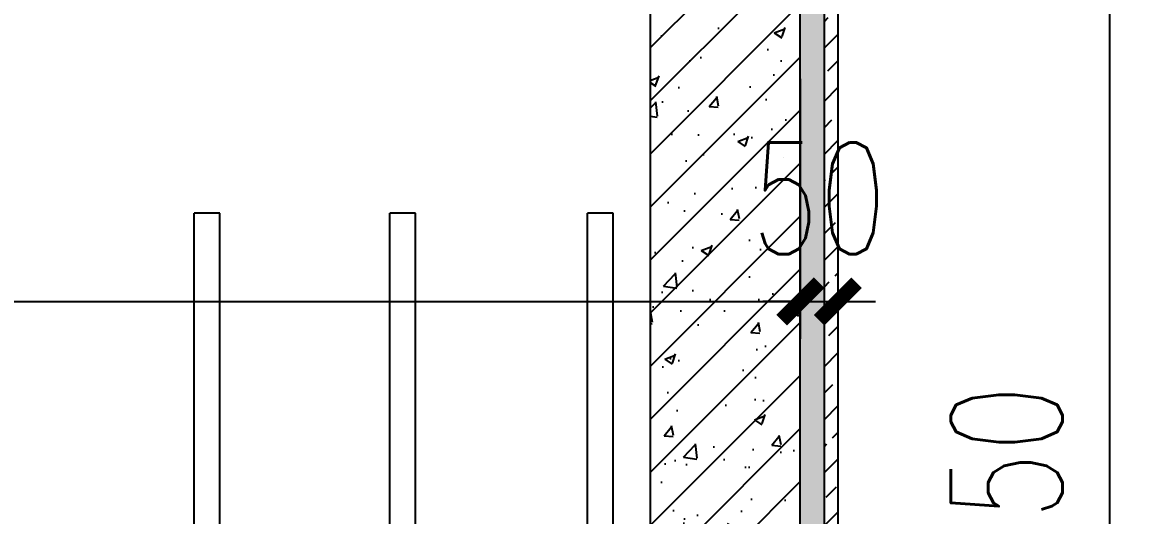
# Model space of a CAD drawing. Extents: x -2377130 to 293730, y -2 to 754590.
# Drawn here: x -2152089 to -2150590, y 518018 to 518675 of the extents above; entities that cross this region are included whole.
import ezdxf

# ---------------------------------------------------------------- set-up
doc = ezdxf.new("R2010")
doc.units = 0
doc.header["$LTSCALE"] = 1000
doc.header["$MEASUREMENT"] = 0
doc.layers.get('Defpoints').update_dxf_attribs({"color": 210})
for name, color, linetype in [('A-AXIS-DP', 126, 'Continuous'), ('A-CURTAIN', 134, 'Continuous'), ('A-HATCH-2', 251, 'Continuous'), ('AS-COLN', 6, 'Continuous'), ('PUB_HATCH', 8, 'Continuous')]:
    doc.layers.add(name, color=color, linetype=linetype)
doc.styles.add('_TCH_DIM_T3', font='SIMPLEX', dxfattribs={"width": 0.705882, "bigfont": 'GBCBIG'})
doc.dimstyles.new('_TCH_ARCH&&50', dxfattribs={"dimtxt": 148.75, "dimasz": 50, "dimexe": 50, "dimexo": 50, "dimgap": 63.125, "dimtad": 1, "dimdec": 0, "dimzin": 0, "dimdsep": 46, "dimtxsty": '_TCH_DIM_T3', "dimblk": 'ARCHTICK', "dimcen": 0.09, "dimclrt": 7, "dimazin": 2, "dimtfac": 1, "dimtdec": 0, "dimtix": 1, "dimtmove": 2, "dimatfit": 3, "dimfxl": 0, "dimtolj": 1, "dimtzin": 0, "dimarcsym": 0})

# ---------------------------------------------------------------- blocks, each defined once
blk = doc.blocks.new('A$C4A4B1E4B')
at = {"color": 250}
for p, q in [((-640.6, 1499.9), (-674.7, 1499.9)), ((-674.7, 1056.6), (-674.7, 1499.9)), ((-640.6, 1056.6), (-640.6, 1499.9)), ((-379.8, 1499.9), (-413.9, 1499.9)), ((-413.9, 1056.6), (-413.9, 1499.9)), ((-379.8, 1056.6), (-379.8, 1499.9)), ((-116.5, 1499.9), (-150.6, 1499.9)), ((-150.6, 1056.6), (-150.6, 1499.9)), ((-116.5, 1056.6), (-116.5, 1499.9))]:
    blk.add_line(p, q, dxfattribs=at)
blk = doc.blocks.new('_ArchTick')
at = {"color": 0, "linetype": 'ByBlock', "const_width": 0.4}
blk.add_lwpolyline([(-0.5, -0.5), (0.5, 0.5)], dxfattribs=at)
blk = doc.blocks.new('*D2193')
at = {"layer": 'A-AXIS-DP', "color": 0, "lineweight": -2}
for p, q in [((-2150982.7, 519087.5), (-2150590, 519087.5)), ((-2150640, 516937.5), (-2150640, 519087.5)), ((-2150982.7, 516937.5), (-2150590, 516937.5))]:
    blk.add_line(p, q, dxfattribs=at)
at = {"layer": 'Defpoints', "color": 0}
for p in [(-2151032.7, 519087.5), (-2150640, 519087.5), (-2151032.7, 516937.5)]:
    blk.add_point(p, dxfattribs=at)
at = {"layer": 'A-AXIS-DP', "color": 0, "lineweight": -2, "xscale": 50, "yscale": 50, "zscale": 50}
for p, rotation in [((-2150640, 519087.5), 90), ((-2150640, 516937.5), 270)]:
    blk.add_blockref('_ArchTick', p, dxfattribs=dict(at, rotation=rotation))
at = {"layer": 'A-AXIS-DP', "color": 7, "insert": (-2150777.5, 518012.5), "char_height": 148.75, "attachment_point": 5, "rotation": 90, "style": '_TCH_DIM_T3'}
blk.add_mtext('\\A1;2150', dxfattribs=at)
blk = doc.blocks.new('*D2187')
at = {"layer": 'A-AXIS-DP', "color": 0, "lineweight": -2}
for p, q in [((-2155222.9, 518600), (-2155222.9, 518253.4)), ((-2151052.6, 518600), (-2151052.6, 518253.4)), ((-2155222.9, 518303.4), (-2151052.6, 518303.4))]:
    blk.add_line(p, q, dxfattribs=at)
at = {"layer": 'Defpoints', "color": 0}
for p in [(-2155222.9, 518650), (-2151052.6, 518650), (-2151052.6, 518303.4)]:
    blk.add_point(p, dxfattribs=at)
at = {"layer": 'A-AXIS-DP', "color": 0, "lineweight": -2, "xscale": 50, "yscale": 50, "zscale": 50, "rotation": 180}
blk.add_blockref('_ArchTick', (-2155222.9, 518303.4), dxfattribs=at)
at = {"layer": 'A-AXIS-DP', "color": 0, "lineweight": -2, "xscale": 50, "yscale": 50, "zscale": 50}
blk.add_blockref('_ArchTick', (-2151052.6, 518303.4), dxfattribs=at)
at = {"layer": 'A-AXIS-DP', "color": 7, "insert": (-2153137.7, 518440.9), "char_height": 148.75, "attachment_point": 5, "style": '_TCH_DIM_T3'}
blk.add_mtext('\\A1;4170', dxfattribs=at)
blk = doc.blocks.new('*D2186')
at = {"layer": 'A-AXIS-DP', "color": 0, "lineweight": -2}
for p, q in [((-2151052.6, 518600), (-2151052.6, 518253.4)), ((-2151002.6, 518600), (-2151002.6, 518253.4)), ((-2151052.6, 518303.4), (-2151102.6, 518303.4)), ((-2151052.6, 518303.4), (-2151002.6, 518303.4)), ((-2151002.6, 518303.4), (-2150952.6, 518303.4))]:
    blk.add_line(p, q, dxfattribs=at)
at = {"layer": 'Defpoints', "color": 0}
for p in [(-2151052.6, 518650), (-2151002.6, 518650), (-2151002.6, 518303.4)]:
    blk.add_point(p, dxfattribs=at)
at = {"layer": 'A-AXIS-DP', "color": 0, "lineweight": -2, "xscale": 50, "yscale": 50, "zscale": 50}
blk.add_blockref('_ArchTick', (-2151052.6, 518303.4), dxfattribs=at)
at = {"layer": 'A-AXIS-DP', "color": 0, "lineweight": -2, "xscale": 50, "yscale": 50, "zscale": 50, "rotation": 180}
blk.add_blockref('_ArchTick', (-2151002.6, 518303.4), dxfattribs=at)
at = {"layer": 'A-AXIS-DP', "color": 7, "insert": (-2151027.6, 518440.9), "char_height": 148.75, "attachment_point": 5, "style": '_TCH_DIM_T3'}
blk.add_mtext('\\A1;50', dxfattribs=at)

msp = doc.modelspace()

# ---------------------------------------------------------------- hatches: boundary and pattern name
at = {"layer": 'A-HATCH-2'}
h = msp.add_hatch(dxfattribs=at)
h.set_pattern_fill('天然石材', color=8, scale=10)
h.set_pattern_definition([(45, (8100, 17.95), (-35.3553532, 35.3553532), []), (45, (8117.387, 0), (-35.3553532, 35.3553532), [19.73685, -11.2782])])
h.paths.add_polyline_path([(-2153050, 519137.5), (-2153050, 519119.5), (-2151020.6, 519119.5), (-2151020.6, 516937.5), (-2151002.6, 516937.5), (-2151002.6, 519137.5)])
h = msp.add_hatch(dxfattribs=at)
h.set_pattern_fill('AR-SAND', color=8, scale=5, style=0)
h.set_pattern_definition([(37.5, (8100, 0), (-0.400007824, 12.235330933), [0, -9.652, 0, -10.795, 0, -10.31875]), (7.5, (8100, 0), (11.23808208, 17.92062751), [0, -5.207, 0, -8.6995, 0, -3.33375]), (327.5, (8092.19, 9e-16), (19.774809256, 0.035929617), [0, -3.175, 0, -11.43, 0, -14.9225]), (317.5, (8092.19, 9e-16), (19.08891131, 5.57323308), [0, -1.5875, 0, -7.493, 0, -8.5725])])
h.paths.add_polyline_path([(-2153050, 519119.5), (-2153050, 519087.6), (-2151252.6, 519087.6), (-2151052.6, 519087.6), (-2151052.6, 516937.5), (-2151020.6, 516937.5), (-2151020.6, 519119.5)])
at = {"layer": 'PUB_HATCH'}
h = msp.add_hatch(dxfattribs=at)
h.set_pattern_fill('钢筋混凝土', color=8, scale=20, style=0)
h.set_pattern_definition([(45, (0, 0), (-35.3553391, 35.3553391), []), (50, (0, 0), (143.4520365, -12.550427), [15, -165]), (355, (0, 0), (-27.750267, 150.438427), [12, -132]), (100.4514, (11.95, -1.05), (115.701876, 137.887908), [12.748038, -140.228422]), (46.1842, (0, 40), (213.44821, -33.103803), [22.5, -247.5]), (96.6356, (17.79, 37.24), (186.932541, 194.823574), [19.122058, -210.3426]), (351.1842, (0, 40), (186.93239, 194.82372), [18, -198]), (21, (20, 30), (119.3814104, -80.523778), [15, -165]), (326, (20, 30), (48.663066, 145.030009), [12, -132]), (71.4514, (29.95, 23.29), (168.044526, 64.506099), [12.748038, -140.228422]), (37.5, (0, 0), (2.4319711, 66.5787708), [0, -130.4, 0, -134, 0, -132.5]), (7.5, (0, 0), (52.6139075, 78.8823424), [0, -76.4, 0, -127.4, 0, -50.5]), (327.5, (-44.6, 0), (106.7644872, -4.5109743), [0, -50, 0, -156, 0, -207]), (317.5, (-64.6, 0), (116.637234, 20.0209965), [0, -65, 0, -103.6, 0, -147])])
h.paths.add_polyline_path([(-2151052.6, 516737.5), (-2151052.6, 519087.6), (-2151252.6, 519087.6), (-2151252.6, 516737.5)])

# ---------------------------------------------------------------- linework, layer by layer
at = {"layer": 'A-CURTAIN', "color": 8}
msp.add_lwpolyline([(-2153050, 519137.5), (-2151002.6, 519137.5), (-2151002.6, 516937.5), (-2151020.6, 516937.5), (-2151020.6, 519119.5), (-2153050, 519119.5)], dxfattribs=at)
at = {"layer": 'AS-COLN', "color": 8}
for p, q in [((-2151052.6, 516737.5), (-2151052.6, 519087.6)), ((-2151252.6, 518987.6), (-2151252.6, 516737.5))]:
    msp.add_line(p, q, dxfattribs=at)

# ---------------------------------------------------------------- block references
at = {"color": 8}
msp.add_blockref('A$C4A4B1E4B', (-2151185.7, 516921.2), dxfattribs=at)

# ---------------------------------------------------------------- dimensions: what is measured, and where the dimension line sits
at = {"layer": 'A-AXIS-DP', "color": 8}
for p1, p2, distance, picture, middle in [((-2151032.7, 516937.5), (-2151032.7, 519087.5), -392.7, '*D2193', (-2150777.5, 518012.5)), ((-2155222.9, 518650), (-2151052.6, 518650), -346.6, '*D2187', (-2153137.7, 518440.9)), ((-2151052.6, 518650), (-2151002.6, 518650), -346.6, '*D2186', (-2151027.6, 518440.9))]:
    dim = msp.add_aligned_dim(p1=p1, p2=p2, distance=distance, dimstyle='_TCH_ARCH&&50', dxfattribs=at)
    dim.commit()
    dim.dimension.update_dxf_attribs({"geometry": picture, "text_midpoint": middle})

doc.saveas('drawing.dxf')
